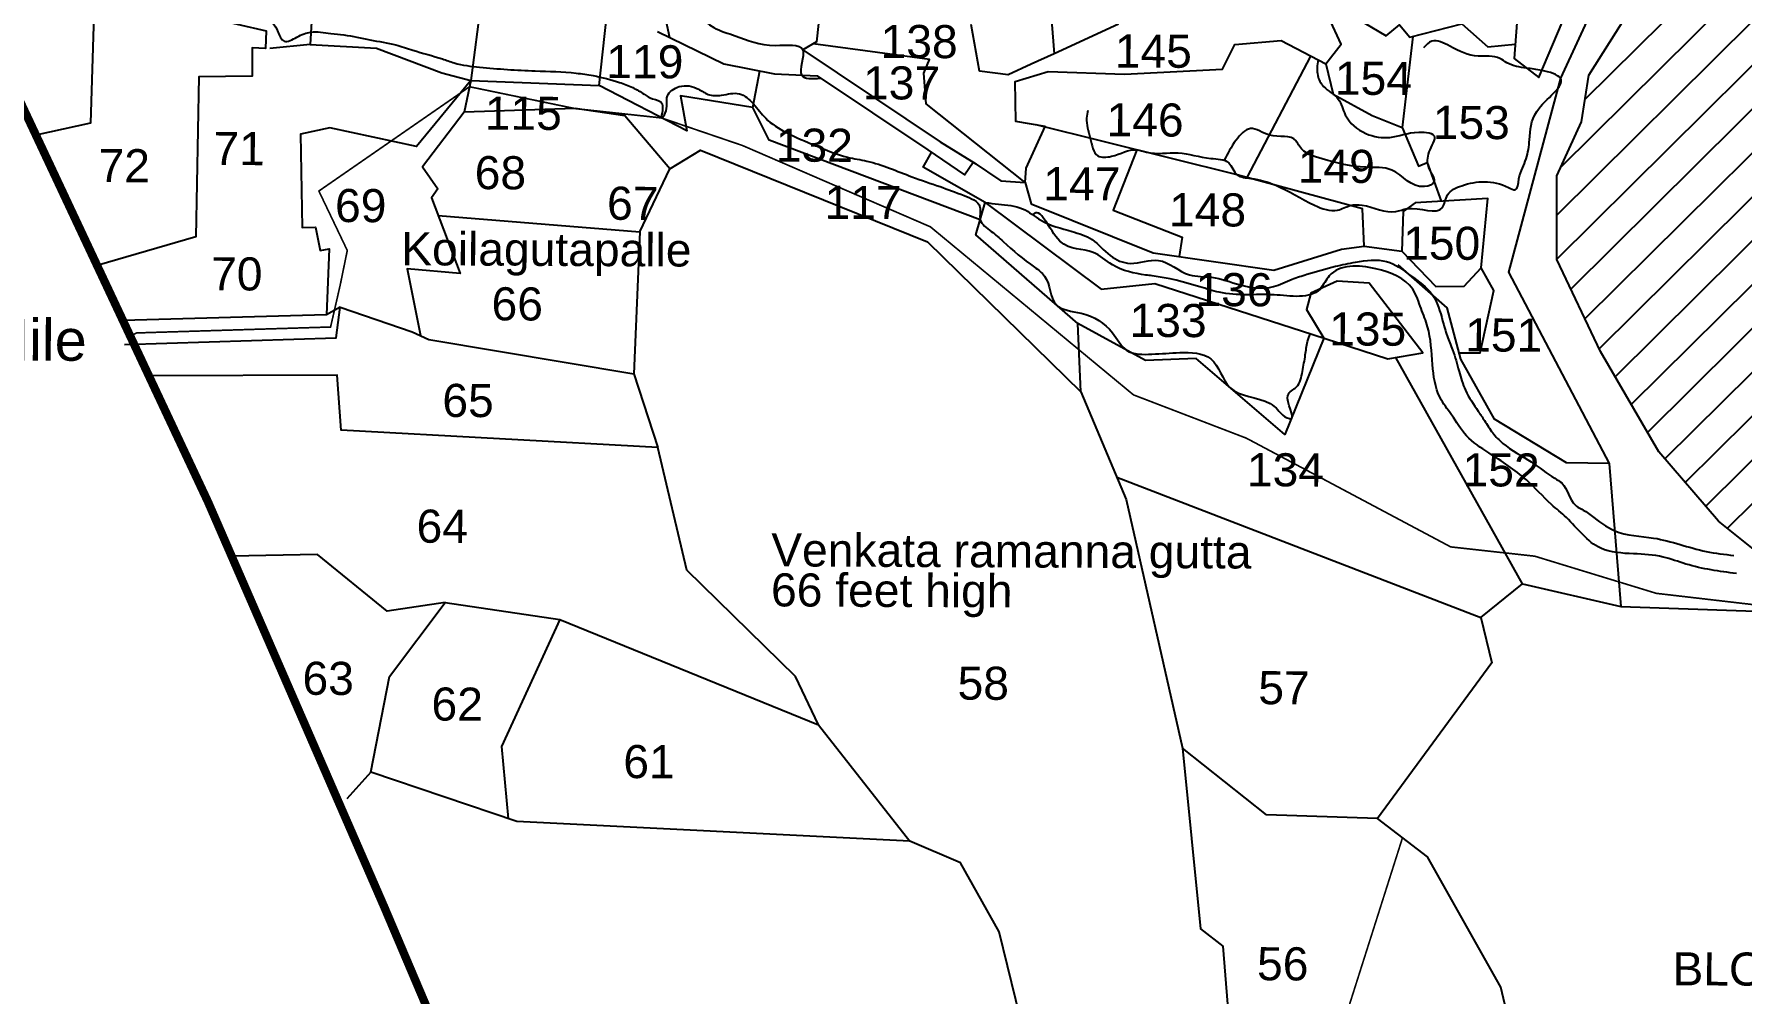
# Model space of a CAD drawing. Header units: feet. Extents: x 799341 to 808000, y 1563100 to 1570804.
# Drawn here: x 804635 to 805668, y 1565996 to 1566576 of the extents above; entities that cross this region are included whole.
import ezdxf
from ezdxf.enums import TextEntityAlignment as Align

# ---------------------------------------------------------------- set-up
doc = ezdxf.new("R2010")
doc.units = ezdxf.units.FT
doc.header["$LTSCALE"] = 15
doc.header["$MEASUREMENT"] = 0
doc.linetypes.add('HIDDEN2', pattern=[0.1875, 0.125, -0.0625])
for name, color, linetype in [('PLOT', 7, 'Continuous'), ('PLOT NO', 7, 'Continuous'), ('ROADS', 6, 'Continuous'), ('TANKS-STREAM', 4, 'Continuous')]:
    doc.layers.add(name, color=color, linetype=linetype)
doc.layers.add('VILLAGE BOUNDRY', color=5, linetype='HIDDEN2', lineweight=100)
doc.styles.get("Standard").update_dxf_attribs({"font": 'arial.ttf'})
doc.linetypes.add('DOTS', pattern='A,1e-06,-3,["●",Standard,S=3,R=0,X=-1.25,Y=-1.25],-3', length=6.000001)

msp = doc.modelspace()

# ---------------------------------------------------------------- hatches: boundary and pattern name
at = {"layer": 'TANKS-STREAM'}
h = msp.add_hatch(dxfattribs=at)
h.set_pattern_fill('ANSI31,_O', color=256, scale=150.6206723628272, angle=-0.2652887277019851)
h.set_pattern_definition([(44.73471127229801, (-10452.99670780974, -2785.249357888318), (-13.25132800262479, 13.37461128974213), [])])
h.paths.add_polyline_path([(805695.0788107627, 1566248.908469949), (805724.113957245, 1566242.10815767), (805741.865026606, 1566232.397412223), (805749.7564727599, 1566223.740877975), (805833.2714394536, 1566209.821217921), (805844.939734039, 1566220.234079554), (805888.3255361755, 1566223.944046727), (805919.0080079327, 1566215.980277123), (805955.940969307, 1566192.043857478), (805987.5433658136, 1566164.887886397), (806001.9574782973, 1566155.796345817), (806019.342810221, 1566137.966864089), (806028.3052209407, 1566122.28227393), (806041.49232464, 1566108.383082707), (806064.2673696314, 1566072.656452609), (806074.9675662423, 1566064.326717244), (806090.737557947, 1566052.398249855), (806098.593364361, 1566040.12986815), (806107.4263119474, 1566035.384351501), (806126.577652044, 1566037.933477498), (806141.0986077782, 1566041.065414653), (806155.8229875807, 1566047.39542437), (806168.0676173831, 1566047.150607635), (806191.7812128145, 1566060.113377443), (806209.4106025705, 1566066.528723929), (806224.4146261009, 1566084.421094617), (806234.4221556842, 1566097.368390686), (806244.0576667276, 1566112.610477457), (806251.0204231696, 1566129.011473694), (806257.2006000715, 1566141.594418186), (806266.8573446206, 1566161.422385422), (806280.3862200272, 1566184.941446782), (806279.3037833532, 1566199.086625647), (806275.5574401688, 1566216.301668197), (806272.2008095173, 1566235.043355835), (806274.5727109662, 1566251.46560863), (806279.2909678102, 1566278.95979258), (806274.8681351896, 1566313.34950939), (806274.0937981047, 1566343.11587188), (806250.8112285971, 1566379.585522076), (806249.6877300625, 1566403.644464179), (806247.7248581452, 1566413.140904343), (806234.4073697953, 1566415.556642004), (806166.7213719462, 1566437.660521822), (806148.6145920828, 1566430.297923556), (806119.394392306, 1566417.249258396), (806044.9001862969, 1566414.908641223), (806023.1229614997, 1566418.382115044), (805995.8774937614, 1566434.145057084), (805957.2868328537, 1566452.413201863), (805924.8303168255, 1566469.733133161), (805898.8283766474, 1566488.862800896), (805883.4866320338, 1566508.052611181), (805884.1380000025, 1566524.352059001), (805892.692193404, 1566547.135995244), (805885.8675436797, 1566566.155283233), (805888.0772260186, 1566611.484905673), (805885.5514860168, 1566626.280855724), (805881.0066205111, 1566633.312978149), (805871.7080854789, 1566635.337454843), (805862.2328887379, 1566632.180579281), (805840.8166576348, 1566620.543718704), (805822.3334416269, 1566616.209227123), (805800.0509898975, 1566615.245588396), (805790.0631320305, 1566600.202708125), (805771.3353841456, 1566587.54835043), (805753.2911859562, 1566583.952968939), (805727.0752569466, 1566573.812267095), (805705.6538014577, 1566584.002906301), (805685.896999854, 1566576.724107138), (805669.4515520573, 1566588.117461955), (805651.2893935074, 1566600.700148616), (805639.0156432353, 1566604.923228434), (805617.3555673524, 1566620.592087327), (805604.8165976509, 1566614.948985919), (805599.9340914156, 1566603.569274314), (805597.8665758258, 1566587.023979024), (805575.2875963462, 1566551.401626907), (805570.8653776548, 1566523.317128382), (805555.9299282995, 1566490.51760633), (805555.9297963657, 1566439.986287213), (805582.2985294105, 1566384.46030217), (805617.6414731152, 1566323.728398367), (805653.829980784, 1566281.920081621)])

# ---------------------------------------------------------------- linework, layer by layer
at = {"layer": 'PLOT'}
for points in [[(804113.49018225, 1567667.426248619), (804308.9883666225, 1567423.106981187), (804350.6572350719, 1567211.897415815), (804436.385326147, 1567018.616737812), (804466.0018579846, 1566953.817486239), (804520.4224750518, 1566785.751472219), (804544.9073756872, 1566698.300603655), (804573.7100182183, 1566701.052482129), (804594.1733353859, 1566700.744840851), (804632.5090399105, 1566693.114695196), (804660.499661297, 1566669.026528113), (804658.6693476946, 1566600.134278079), (804671.6703919221, 1566594.395537931), (804669.4236066571, 1566522.510218199), (804636.3821729576, 1566515.183802255)], [(805417.2652637583, 1566816.086967517), (805479.2900727497, 1566690.269748918), (805473.5145839866, 1566674.982607615), (805457.0982444617, 1566665.116155135), (805449.4849039367, 1566644.465788438), (805466.7667324038, 1566645.535072318), (805516.6281074696, 1566607.775421846), (805513.0689348854, 1566597.445186234), (805531.8115223916, 1566583.011524829), (805530.131417162, 1566561.449073309), (805545.1773291281, 1566549.980532308), (805559.2008602633, 1566583.235426932), (805565.9353418677, 1566605.390443605), (805527.3543997017, 1566648.330110192)], [(804677.1116749994, 1566744.35978888), (804691.3494603514, 1566711.737769662), (804660.499661297, 1566669.026528113), (804754.1781912518, 1566651.801266236), (804773.6696895482, 1566669.606887049), (804830.1920837453, 1566664.125535387), (804823.7003544781, 1566632.464943799), (804805.7829297828, 1566632.174949492), (804802.1521025362, 1566570.072360206), (804777.7171114659, 1566567.605088647)], [(805022.6289238369, 1566651.523871124), (805009.494765312, 1566599.352625479), (805015.5319142075, 1566591.862251161), (805019.5065751114, 1566574.199132824)], [(804823.7003544781, 1566632.464943799), (804891.776243377, 1566626.826332002), (804905.5221464286, 1566596.244519934), (804899.3120472259, 1566548.233770249), (804976.9566303899, 1566545.28281152), (804982.473940168, 1566597.137973793), (804977.2628034431, 1566612.024811693), (804919.8491321417, 1566629.491859287), (804891.776243377, 1566626.826332002)], [(805247.3824093988, 1566622.95516224), (805251.9427128178, 1566564.326420401)], [(804671.6703919221, 1566594.395537931), (804705.4905246529, 1566594.354694366), (804775.5486067948, 1566578.172055789), (804775.2429390887, 1566567.658334485), (804767.0327033465, 1566567.897032454), (804767.2069862231, 1566550.830070179), (804734.7779800523, 1566550.498914559), (804733.0263658775, 1566453.721387711), (804673.385311007, 1566436.349284259)], [(805110.6077687824, 1566592.038314724), (805108.3717813134, 1566571.634645437), (805100.0656484544, 1566566.679318273), (805183.2007087795, 1566511.205472683), (805204.6814385888, 1566497.769533131)], [(805581.6601440371, 1566600.466690375), (805558.2033429886, 1566549.546475362), (805526.8097148744, 1566432.374865356), (805587.6273893287, 1566316.753199613), (805594.7037708921, 1566230.296321977), (805739.968032711, 1566225.372343128)], [(805012.13558885, 1566577.762913114), (805052.3545957663, 1566558.317522898), (805082.9761219856, 1566552.344544942), (805108.8230949458, 1566550.975270459), (805175.6312538419, 1566506.236451765), (805197.9221958282, 1566491.309077197), (805203.0017573324, 1566498.894350166), (805219.8329907883, 1566487.623129488), (805234.5445563677, 1566486.595376389), (805235.1471699742, 1566495.221367971), (805246.5857041649, 1566520.486141189), (805228.877669307, 1566523.483651154), (805228.3637942859, 1566547.644241056), (805248.455271301, 1566553.718462097), (805294.627315161, 1566552.049598245), (805353.8545715, 1566555.107520605), (805361.2210526463, 1566570.068114805), (805389.3790458015, 1566572.436933732), (805416.2098099731, 1566558.359278692), (805425.6470497297, 1566570.18644767), (805418.215395063, 1566586.25683919)], [(805291.0143860654, 1566582.264050588), (805251.9427128178, 1566564.326420401), (805238.221310316, 1566558.02698597), (805224.2552236288, 1566551.615218126), (805206.9649143559, 1566553.897008517), (805201.8828503877, 1566582.035705104)], [(805416.5810360619, 1566588.539410727), (805435.0211269213, 1566585.727694059), (805452.774398778, 1566575.320855378), (805460.8444206332, 1566581.975398929), (805467.0770918042, 1566574.416985316), (805498.5557306338, 1566582.565465211), (805514.2647332654, 1566568.679184109), (805530.8086538932, 1566570.140721859)], [(804802.1521025362, 1566570.072360206), (804842.2857581154, 1566567.725946444), (804881.700777314, 1566552.924349652), (804899.3120472259, 1566548.233770249), (804866.4983364367, 1566508.385795834), (804814.0402551342, 1566519.558411291), (804796.2691408853, 1566515.716067998), (804797.3906795618, 1566459.370943752), (804805.439361979, 1566459.531151201), (804808.1595710219, 1566445.431210556), (804813.7335869869, 1566446.506568887), (804812.0337638672, 1566406.537592149), (804688.9278262296, 1566403.236235999)], [(805234.5445563677, 1566486.595376389), (805174.5502311756, 1566534.15413868), (805173.3167548646, 1566552.580223296), (805176.691191519, 1566560.894989242), (805106.3607885861, 1566570.434914219)], [(805468.9051092272, 1566574.890181228), (805462.4123202264, 1566519.749388864), (805472.2475086707, 1566496.474795343), (805477.6726841143, 1566498.76732186), (805486.0215989593, 1566475.2756944)], [(805368.7978187073, 1566489.642216844), (805407.3041725969, 1566563.031918282)], [(805069.7631092811, 1566531.949786215), (805074.0797589466, 1566554.079852971)], [(805416.2098099731, 1566558.359278692), (805420.7154745543, 1566540.023143454), (805444.2436988151, 1566527.033731521), (805462.4123202264, 1566519.749388864)], [(804899.3120472259, 1566548.233770249), (804895.3615470153, 1566529.152326009), (804870.0503740559, 1566496.119378279), (804879.3556677672, 1566482.709347979), (804875.5838743491, 1566477.379907969), (804892.9287231644, 1566431.535832319), (804860.8168865893, 1566434.383673208), (804868.8921068282, 1566394.058812999)], [(805019.6198709507, 1566494.826644252), (805038.168984301, 1566506.179689), (805175.4296923394, 1566450.723002106), (805268.1209070255, 1566360.165072631), (805266.3917814564, 1566401.402084347), (805204.7259943596, 1566454.901968379), (805207.3629896311, 1566464.113034191), (805079.7294341091, 1566512.153242931), (805069.7631092811, 1566531.949786215), (805026.0744825646, 1566538.99789552), (805029.9935915666, 1566517.733903075), (804976.9566303899, 1566545.28281152)], [(804879.6541524389, 1566466.621778069), (805001.4299309021, 1566456.824307246), (805019.6198709507, 1566494.826644252), (804992.44085457, 1566526.899870094), (804962.4374981587, 1566531.237182006), (804895.3615470153, 1566529.152326009)], [(805439.3982289912, 1566448.151986421), (805438.4004462688, 1566470.612941444), (805362.7095348957, 1566491.306746381), (805241.1887578734, 1566521.399703897)], [(805207.3629896311, 1566464.113034191), (805210.3290389116, 1566474.473490813), (805172.9181840139, 1566495.924533933), (805177.943206031, 1566504.688227544)], [(805301.9491463846, 1566506.353225139), (805287.7073451175, 1566469.923569357), (805329.3720298656, 1566453.635187068), (805327.6854684121, 1566441.787536495)], [(805234.5445563677, 1566486.595376389), (805238.1016949693, 1566473.668654213), (805311.8788906612, 1566444.037667403), (805384.9557990144, 1566433.634871), (805425.722012627, 1566446.386960806), (805439.3982289912, 1566448.151986421), (805462.2046515767, 1566445.120934962), (805482.8766777095, 1566423.638391346), (805499.9627536773, 1566423.924980858), (805510.2648248199, 1566434.969906485), (805514.2879442353, 1566476.959311688), (805470.3142934919, 1566474.340126297), (805463.069822872, 1566468.99175653), (805462.2046515767, 1566445.120934962)], [(805210.3290389116, 1566474.473490813), (805280.529503306, 1566422.053236078), (805312.9611803438, 1566425.467831558), (805408.3651373306, 1566394.662786101), (805453.8516727883, 1566379.975609209), (805474.9301528927, 1566383.660453415), (805442.4115482793, 1566425.696049578), (805423.087137415, 1566426.973778854), (805407.2912129055, 1566419.620451036), (805404.5691370289, 1566409.830239473), (805415.1805630804, 1566392.462148867)], [(805001.4299309021, 1566456.824307246), (804997.9150475817, 1566370.955638265)], [(805587.6273893287, 1566316.753199613), (805561.850348061, 1566317.103737422), (805518.3409177588, 1566343.559840673), (805497.9862546136, 1566379.755861248), (805489.718648296, 1566410.774677905), (805460.1384462677, 1566436.903876852)], [(805496.9635666502, 1566383.592832824), (805509.7030026049, 1566383.669919748), (805517.8156725737, 1566421.295813079), (805510.2648248199, 1566434.969906485)], [(804689.965631629, 1566388.639997278), (804817.9661604195, 1566392.721810298), (804820.2385040262, 1566411.188748916), (804812.0337638672, 1566406.537592149)], [(804820.2385040262, 1566411.188748916), (804863.837002841, 1566396.392571833), (804873.9472108154, 1566391.725054166), (804997.9150475817, 1566370.955638265), (805012.3046188368, 1566326.449119786), (804820.9624991603, 1566336.997219884), (804818.4967670621, 1566370.148529734), (804704.615510834, 1566369.813906989)], [(805415.1805630804, 1566392.462148867), (805391.425080858, 1566334.289476168), (805337.8102570538, 1566380.284457499), (805307.1723945211, 1566378.940960488), (805266.3917814564, 1566401.402084347)], [(805510.0075462243, 1566223.733374922), (805535.1318190263, 1566243.975840303), (805458.6087351524, 1566380.807217257)], [(805268.1209070255, 1566360.165072631), (805295.5833359514, 1566294.947329848), (805329.5924839921, 1566144.729924766), (805340.4960877257, 1566035.576637247), (805354.0877263992, 1566024.977752586), (805364.9651013918, 1565889.808852681), (805333.2680767456, 1565874.676111277), (805282.5618929939, 1565906.089495348), (805276.0959993327, 1565938.330328544), (805238.886353838, 1565951.556215753), (805218.7157944534, 1566033.68073228), (805195.4467533425, 1566075.37829074), (805164.7750263317, 1566088.393342045), (804927.2357565201, 1566100.385860468), (804838.9546332245, 1566130.267405917), (804824.3402980419, 1566114.161263683)], [(805109.5985812793, 1566158.766183586), (805095.6212895293, 1566188.004850343), (805029.9364215229, 1566252.366018594), (805012.3046188368, 1566326.449119786)], [(805289.8980859198, 1566308.448654703), (805510.0075462243, 1566223.733374922), (805516.6060753593, 1566196.351545313), (805447.6126775814, 1566102.239145184)], [(804838.9546332245, 1566130.267405917), (804850.1270796541, 1566187.97946073), (804883.780635007, 1566232.661086513), (804848.7287724023, 1566227.542239332), (804806.5894598404, 1566261.735437427), (804754.6955839623, 1566260.729187395)], [(805535.1318190263, 1566243.975840303), (805594.7037708921, 1566230.296321977)], [(804883.780635007, 1566232.661086513), (804953.1279814206, 1566222.437672124), (805109.5985812793, 1566158.766183586), (805164.7750263317, 1566088.393342045)], [(804953.1279814206, 1566222.437672124), (804917.8346493382, 1566145.785979133), (804921.813427941, 1566102.22121951)], [(804919.0149066189, 1565685.530368167), (805126.8504914988, 1565727.767083238), (805306.2890133221, 1565728.540823795), (805377.4241741613, 1565765.785180623), (805465.045500383, 1565853.737753856), (805646.978824046, 1565879.881258274), (805665.5930045705, 1565957.529872993), (805642.5992494219, 1565971.551914444), (805639.6369934482, 1565954.291089646), (805564.8182716032, 1565980.54916814), (805528.7498659538, 1565972.079059273), (805522.1200775817, 1566000.310797513), (805477.769903206, 1566079.066948224), (805447.6126775814, 1566102.239145184), (805380.3686589632, 1566104.46983893), (805329.5924839921, 1566144.729924766)]]:
    msp.add_lwpolyline(points, dxfattribs=at)
at = {"layer": 'ROADS', "linetype": 'DOTS', "ltscale": 0.15, "const_width": 1}
for points in [[(806331.2985699313, 1566082.205918246), (806127.6157674129, 1566019.809664578), (806091.7539529649, 1566026.548774812), (805946.4895231826, 1566177.80165918), (805903.6667720546, 1566219.962161925), (805719.9685512899, 1566226.188925083), (805616.1167591674, 1566238.276292067), (805542.639959555, 1566260.725570709), (805491.8176677757, 1566266.338777379), (805368.2908433939, 1566332.042600925), (805299.980227534, 1566358.235908222), (805177.2173713221, 1566459.788739337), (805063.6106633662, 1566508.933710861), (805014.6539259133, 1566525.603469648), (804962.4374981587, 1566531.237182006), (804898.5323434256, 1566544.467696639), (804807.446082075, 1566481.437829458), (804824.6280469062, 1566445.505885178), (804820.3439061445, 1566424.611828332), (804814.5275837223, 1566399.241283293), (804697.2723469209, 1566395.665003279), (804693.3465121712, 1566393.822305323)], [(805462.6912903936, 1566090.653046704), (805403.0765096352, 1565903.140779466), (805282.5697540601, 1565829.053053905), (805157.5774850181, 1565752.207628253), (805132.9941033098, 1565715.02818956), (805105.6318461816, 1565703.752328661), (805017.3668621222, 1565686.381725683), (804941.113651848, 1565664.697136617), (804919.4815701185, 1565658.545490001)]]:
    msp.add_lwpolyline(points, dxfattribs=at)
at = {"layer": 'TANKS-STREAM'}
msp.add_lwpolyline([(805695.078810763, 1566248.908469949), (805653.8299807837, 1566281.920081621), (805617.6414731153, 1566323.728398365), (805582.2985294112, 1566384.46030217), (805555.9297963658, 1566439.986287213), (805555.9299282994, 1566490.51760633), (805570.8653776547, 1566523.317128381), (805575.2875963462, 1566551.401626907), (805597.866575826, 1566587.023979025), (805599.9340914155, 1566603.569274314)], dxfattribs=at)
for points in [[(804690.0800844702, 1566742.570337601), (804692.1439623504, 1566734.372445145), (804693.799380143, 1566728.696077468), (804695.4524665914, 1566722.599676627), (804699.4238196387, 1566717.752358523), (804706.1322065938, 1566713.942162204), (804711.5817724676, 1566710.557680875), (804712.5966998617, 1566702.784689224), (804706.2277536577, 1566689.16700404), (804704.721350081, 1566681.615708622), (804702.7956885104, 1566674.337350552), (804703.8343325045, 1566671.603043477), (804706.5635892261, 1566670.960498104), (804717.0427941626, 1566664.403501768), (804719.237034327, 1566658.226117038), (804717.3272116074, 1566635.008561112), (804715.3909597694, 1566625.359508849), (804714.0909236011, 1566616.967327548), (804711.5161262078, 1566605.641686266), (804719.054459134, 1566599.518193142), (804745.1245545822, 1566594.44046063), (804771.1547895679, 1566587.181551612), (804779.5428961077, 1566582.943533906), (804782.671279576, 1566577.680232513), (804786.4284880287, 1566571.994133136), (804794.2169327564, 1566574.477389535), (804802.5857201737, 1566577.489066157), (804814.6159234822, 1566576.692549782), (804822.5990709326, 1566575.815655892), (804838.3496643553, 1566572.803365201), (804854.0151130985, 1566569.766732474), (804864.2996145823, 1566566.569728874), (804882.1413056724, 1566561.238302), (804889.2770101243, 1566558.895808305), (804904.6090349287, 1566556.305342071), (804938.2295101909, 1566554.050083149), (804963.0258125382, 1566552.67561223), (804973.3180912083, 1566551.158275787), (804989.2740803468, 1566547.095239288), (804997.2465348046, 1566543.908940917), (805004.1642057042, 1566539.887753593), (805009.1961753818, 1566537.135114197), (805015.0678116013, 1566534.168565003), (805014.8042649555, 1566525.623672), (805016.8759845659, 1566528.426892131), (805018.1857413052, 1566538.918460438), (805025.3583861149, 1566544.554110021), (805036.9118164813, 1566543.030934199), (805042.7824802792, 1566539.854367528), (805050.9778289393, 1566539.396535064), (805061.7013133349, 1566540.186656047), (805070.1861861969, 1566534.118764731), (805077.6077250084, 1566525.416194388), (805090.1789993044, 1566516.749921793), (805107.7987686136, 1566508.900046488), (805127.1040905797, 1566501.882139551), (805138.8638883542, 1566499.518077848), (805166.0538347637, 1566490.045180906), (805183.0519703538, 1566484.087751476), (805197.5307190873, 1566478.771895681), (805207.1673402165, 1566471.798756713), (805207.3629896312, 1566464.113034191), (805214.035433651, 1566457.070144228), (805221.1536396161, 1566450.948438818), (805240.2088490514, 1566435.323624806), (805246.2796614142, 1566430.046541839), (805253.2044406423, 1566412.843131927), (805268.2713745534, 1566407.535386487), (805287.3692517069, 1566395.699751227), (805295.7442924579, 1566385.23532432), (805311.166567055, 1566382.835574621), (805327.9716405371, 1566383.764703444), (805346.7705584588, 1566379.985654009), (805358.3454541324, 1566362.667762353), (805382.5989163879, 1566352.969089779), (805387.2859224647, 1566349.255538801), (805390.2943632186, 1566345.885196362), (805395.3219336562, 1566343.832129955), (805393.3742890147, 1566357.953738084), (805398.4375681941, 1566362.964834494), (805402.1771865429, 1566372.345254516), (805403.9039250456, 1566382.406182583), (805405.2854707396, 1566390.454987343), (805406.8066182638, 1566395.166017332)], [(804925.7218909445, 1566661.025096466), (804937.8777097334, 1566654.120804173), (804952.699610895, 1566647.204324955), (804962.9550501183, 1566641.069669103), (804977.3909628981, 1566633.013484784), (804981.1660725864, 1566625.767656929), (804995.6055081156, 1566618.472293611), (805013.193460736, 1566614.044510548), (805019.1451711197, 1566602.38477148), (805027.6351230756, 1566595.600809518), (805046.2272352073, 1566580.297032825), (805059.1536547908, 1566575.291502116), (805083.5026702929, 1566569.472087694), (805100.0656484544, 1566566.679318273), (805099.2605447195, 1566551.48185806), (805110.8536942996, 1566549.615457259)], [(805272.3235031733, 1566530.154492439), (805271.6427864323, 1566525.547244322), (805273.7879825947, 1566513.326951989), (805278.4609646782, 1566502.792966761), (805286.7015661492, 1566502.425361839), (805301.9491463847, 1566506.353225139), (805307.9685244209, 1566504.862608539), (805326.9334327147, 1566504.544437998), (805346.6989026775, 1566501.159687154), (805357.5663121742, 1566498.47487717), (805362.7095348957, 1566491.306746381), (805370.9010736373, 1566489.067189454), (805386.0179468294, 1566484.934254345), (805409.5383738929, 1566472.876879015), (805423.3714236746, 1566469.848888208), (805431.0165017205, 1566472.631703081), (805438.2964006804, 1566472.955097941), (805458.6442907985, 1566469.026984409), (805465.5432087163, 1566470.8177812), (805486.8462113785, 1566471.511358853), (805489.8484469682, 1566479.071798977), (805498.4461794448, 1566484.630265095), (805526.7941353599, 1566483.51113321), (805530.7442569104, 1566482.175518719), (805533.0825476655, 1566488.751000155), (805537.4248701443, 1566500.915635383), (805539.4563470706, 1566512.43222917), (805543.8211550236, 1566529.536609587), (805558.2033429886, 1566549.546475362), (805546.9885994234, 1566554.275713188), (805537.6543731452, 1566555.714802809), (805525.8245659954, 1566558.928953545), (805521.55085871, 1566561.583390958), (805508.3695543554, 1566562.961590067), (805491.2537629344, 1566568.968564143), (805480.38787809, 1566571.982658842), (805475.4243046906, 1566568.053824737)], [(805411.6121542559, 1566560.771592064), (805411.386885555, 1566551.225897693), (805414.9829261337, 1566544.622939147), (805423.8493539407, 1566537.007702356), (805428.0906548364, 1566527.437815038), (805440.5668458235, 1566516.183339697), (805455.0623157878, 1566513.811022862), (805472.5504854678, 1566517.023124539), (805482.0976300163, 1566514.015135864), (805480.4263334005, 1566509.08318255), (805477.6726841143, 1566498.76732186), (805479.8845933266, 1566492.543597202), (805481.8471415368, 1566487.02150813), (805476.024545101, 1566484.075498081), (805456.2895703748, 1566494.046415903), (805440.4723100798, 1566495.766111777), (805414.1207626265, 1566500.827973876), (805400.3090587078, 1566508.46610826), (805398.346196246, 1566511.768429563), (805382.2023635093, 1566515.190092494), (805370.6865810632, 1566519.141390699), (805362.0827492473, 1566512.265628164), (805354.9205850177, 1566500.015927552)], [(805210.3290389117, 1566474.473490813), (805218.2944538816, 1566473.531713831), (805232.9951855399, 1566470.664036264), (805243.9408664785, 1566463.847906423), (805262.8272037448, 1566456.995009796), (805274.9491441294, 1566452.039682966), (805285.8818626045, 1566442.424002828), (805298.0052698775, 1566437.702009455), (805315.0632284794, 1566439.489277103), (805333.9409241033, 1566430.770013612), (805347.2470724187, 1566429.308677173), (805364.4144428632, 1566424.758225882), (805384.7292361548, 1566423.731118548), (805395.960211165, 1566428.111636333), (805404.8490817408, 1566431.103272138), (805422.1549161011, 1566435.922342637), (805434.3114223254, 1566438.432325711), (805452.9977979071, 1566438.812327093), (805467.5093030541, 1566430.392948252), (805480.6100389792, 1566418.820622444), (805486.9311668015, 1566402.961240967), (805489.6915568175, 1566393.8500808), (805492.9224658506, 1566385.436447673), (805496.8797175573, 1566372.451591554), (805500.7973101896, 1566361.001985939), (805508.4461908495, 1566348.368717604), (805512.1573416595, 1566342.752471178), (805517.2609164972, 1566335.263528237), (805523.3040639405, 1566328.936621023), (805540.5349796418, 1566317.658712377), (805554.7364134234, 1566307.794557202), (805558.9274195099, 1566304.975699268), (805567.2004653219, 1566291.497562338), (805573.4889405182, 1566287.735631719), (805576.7479345242, 1566285.387612124), (805590.9545985825, 1566276.10246297), (805614.5206083268, 1566271.681661318), (805646.2472807535, 1566263.60276775), (805663.0523503483, 1566261.192027186)], [(805664.6360936876, 1566250.219908245), (805634.0666246067, 1566255.960513918), (805620.3065459416, 1566260.223562458), (805602.3316970387, 1566262.173038832), (805582.4949854783, 1566265.531019927), (805561.7939266277, 1566284.057125715), (805552.7223776521, 1566292.031121646), (805537.6094547784, 1566306.798539522), (805514.870413067, 1566323.171312092), (805501.3718650517, 1566333.49873571), (805492.3215329517, 1566346.13849304), (805485.3636567119, 1566356.668972321), (805480.7842235612, 1566376.520000663), (805477.8541176092, 1566399.396342863), (805473.9343649314, 1566410.379435538), (805468.8502334245, 1566422.067625147), (805446.4674267083, 1566434.489767868), (805418.4205796861, 1566430.186953292), (805412.7856341812, 1566422.178217173), (805384.9686615875, 1566418.677193101), (805368.3862367114, 1566418.753972959), (805351.8106792028, 1566420.230447399), (805340.1480703765, 1566423.550580807), (805311.2544361276, 1566430.19473021), (805307.519908396, 1566430.678702299), (805287.2288792556, 1566436.838239733), (805275.58571376, 1566444.357619809), (805255.5313714598, 1566451.215924526), (805239.2624822763, 1566466.932584414), (805239.2551508738, 1566466.921932135)]]:
    msp.add_spline(points, degree=3, dxfattribs=at)
at = {"layer": 'VILLAGE BOUNDRY', "lineweight": -2, "ltscale": 10, "const_width": 5.020689078760904}
msp.add_lwpolyline([(804891.1952702495, 1565944.476940308), (804847.0571362124, 1566048.525674537), (804740.3882290913, 1566293.600776161), (804548.1342160738, 1566703.194482208), (804513.9625162847, 1566721.307868485), (804403.2231385651, 1566916.545634008), (804162.4095005265, 1567350.351131249), (803906.7973682858, 1567281.438275198)], dxfattribs=at)

# ---------------------------------------------------------------- texts
at = {"layer": 'PLOT NO'}
for s, p in [('138', (805170.4055654305, 1566571.800008968)), ('145', (805312.0029025668, 1566565.993671423)), ('119', (805004.5489033527, 1566559.606450565)), ('137', (805159.7682958292, 1566546.788011515)), ('154', (805445.0733358274, 1566549.551141871)), ('115', (804931.041882752, 1566528.445321087)), ('146', (805307.0181268385, 1566524.420990832)), ('153', (805504.2668812971, 1566522.864340306)), ('132', (805107.040057806, 1566509.145513795)), ('71', (804759.2256340598, 1566507.106294597)), ('72', (804689.7586667213, 1566496.7600898)), ('68', (804917.2198051874, 1566492.506576581)), ('149', (805422.6240477687, 1566496.399225964)), ('147', (805268.8003591934, 1566485.793531224)), ('69', (804832.7572789146, 1566472.628832666)), ('67', (804997.2331564438, 1566474.000878673)), ('117', (805136.5665508478, 1566474.530884926)), ('148', (805344.8058230382, 1566470.081464862)), ('150', (805486.3654164306, 1566449.906466102)), ('70', (804757.807200106, 1566431.371499938)), ('136', (805360.7954337441, 1566421.831252261)), ('66', (804927.417883236, 1566413.214927475)), ('133', (805320.9457880238, 1566403.20136442)), ('135', (805441.6193622581, 1566398.012752658)), ('151', (805523.8831831785, 1566394.382873247)), ('65', (804897.656188584, 1566354.839451615)), ('134', (805391.9196788442, 1566312.931047188)), ('152', (805522.2833590356, 1566312.87863525)), ('64', (804882.0715049418, 1566278.833397963)), ('63', (804813.097680571, 1566186.907865382)), ('58', (805209.1956915944, 1566183.960977197)), ('57', (805391.0254120007, 1566181.217024854)), ('62', (804891.094223346, 1566171.330989562)), ('61', (805007.0837895516, 1566136.558684311)), ('56', (805390.2678819367, 1566014.377661541))]:
    msp.add_text(s, height=20, rotation=359.7347112722979, dxfattribs=at).set_placement(p, align=Align.MIDDLE_CENTER)
for s, height, p in [('Koilagutapalle', 20, (804857.2049011869, 1566436.596443095)), ('Enumulapalle 1/4Mile', 25, (804333.2023166176, 1566380.360891424)), ('Venkata ramanna gutta ', 20, (805080.9190115815, 1566254.601101561)), ('66 feet high', 20, (805080.8069811164, 1566230.405475145)), ('BLOCK NO.IX', 20, (805625.9004958346, 1566001.383791219))]:
    msp.add_text(s, height=height, rotation=359.7347112722979, dxfattribs=at).set_placement(p)

doc.saveas('drawing.dxf')
